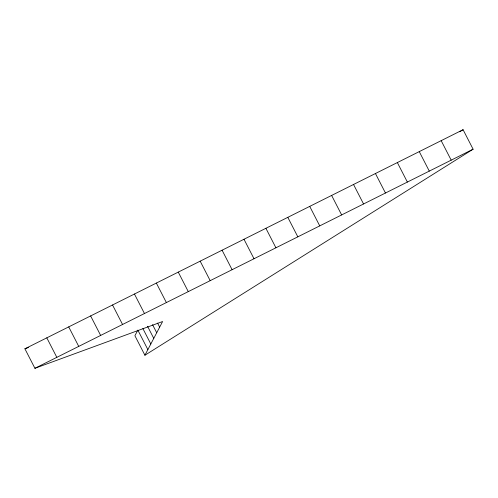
<?xml version="1.0" encoding="UTF-8"?>
<svg xmlns="http://www.w3.org/2000/svg" width="498" height="498" viewBox="0 0 498 498"><rect width="100%" height="100%" fill="white"/><g stroke="black" fill="none" stroke-linecap="round" stroke-linejoin="round"><path stroke-width="0.75" d="M144.918 355.23L162.609 321.521L34.922 368.296L24.9 348.799L463.078 129.704L473.1 149.201L144.918 355.23L134.902 335.733L137.846 330.112L147.869 349.608M459.797 131.758L463.078 129.704M34.922 368.296L473.1 149.201M24.9 348.799L28.448 347.504M441.172 140.654L451.188 160.151M419.26 151.61L429.282 171.107M397.354 162.566L407.37 182.063M375.442 173.522L385.464 193.019M353.536 184.478L363.552 203.975M331.624 195.434L341.647 214.931M309.719 206.384L319.735 225.887M287.807 217.34L297.829 236.836M265.901 228.296L275.917 247.792M243.989 239.252L254.011 258.748M222.083 250.208L232.099 269.704M200.171 261.164L210.193 280.66M178.265 272.113L188.281 291.616M156.353 283.069L166.376 302.566M157.592 323.102L159.665 327.136M152.569 324.69L156.714 332.757M134.448 294.025L144.464 313.522M147.545 326.271L153.764 338.372M142.87 328.531L150.819 343.994M112.536 304.981L122.558 324.478M90.63 315.937L100.646 335.434M68.718 326.893L78.74 346.39M46.812 337.849L56.828 357.346"/></g></svg>
